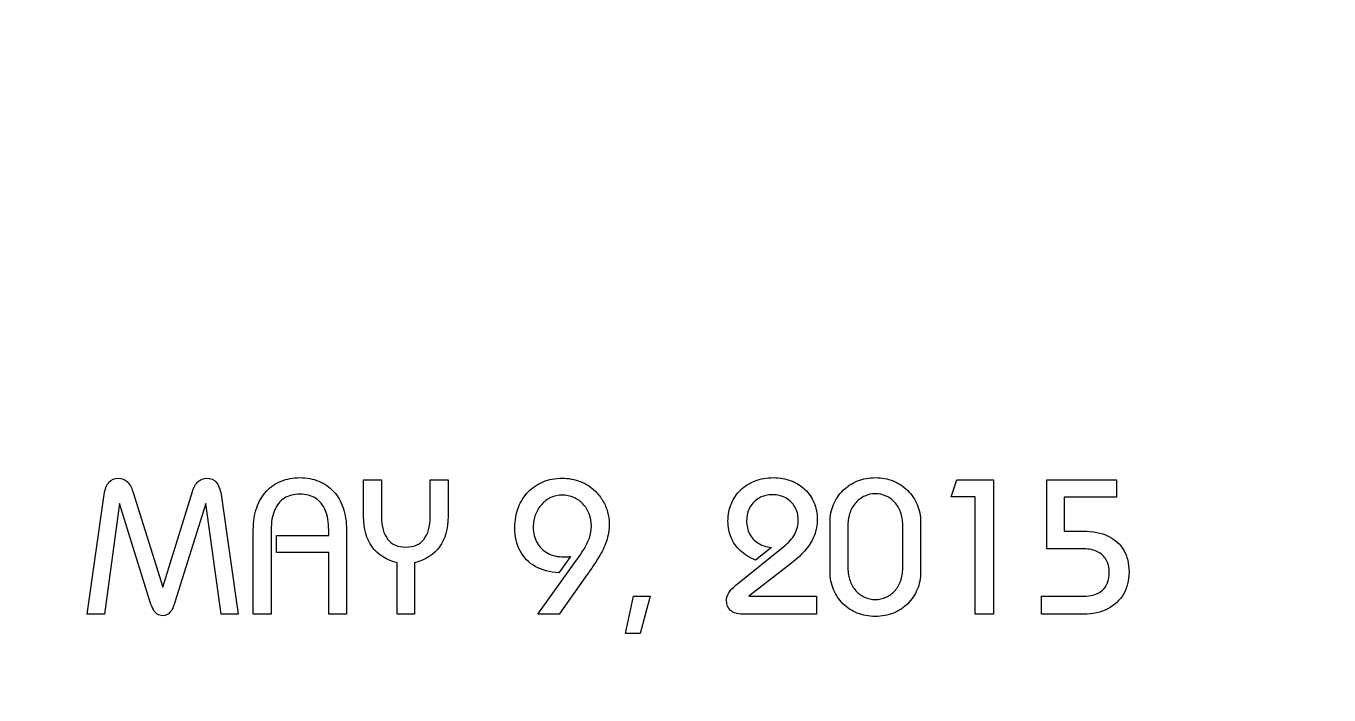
# Model space of a CAD drawing. Header units: millimetres. Extents: x -96 to 58, y -5 to 152.
# Drawn here: x -19.42 to 9.32, y 52 to 66.74 of the extents above; entities that cross this region are included whole.
import ezdxf

# ---------------------------------------------------------------- set-up
doc = ezdxf.new("R2010")
doc.units = ezdxf.units.MM
doc.header["$MEASUREMENT"] = 0
doc.layers.add('Capa 1', color=7, linetype='Continuous')

msp = doc.modelspace()

# ---------------------------------------------------------------- linework, layer by layer
at = {"layer": 'Capa 1', "color": 250, "lineweight": 9}
msp.add_open_spline([(-95.1806, 149.5), (-95.1806, 149.5), (57.2195, 149.5), (57.2195, 149.5), (57.2195, 149.5), (57.2195, 149.5), (57.2195, -2.9001), (57.2195, -2.9001), (57.2195, -2.9001), (57.2195, -2.9001), (-95.1806, -2.9001), (-95.1806, -2.9001), (-95.1806, -2.9001), (-95.1806, -2.9001), (-95.1806, 149.5), (-95.1806, 149.5)], degree=3, knots=[0, 0, 0, 0, 0.2, 0.2, 0.2, 0.2, 0.4, 0.4, 0.4, 0.4, 0.6, 0.6, 0.6, 0.6, 1, 1, 1, 1], dxfattribs=at)
at = {"layer": 'Capa 1', "color": 7}
msp.add_open_spline([(-18.9806, 128.6859), (11.6082, 128.6859), (36.4054, 103.8887), (36.4054, 73.2999), (36.4054, 73.2999), (36.4054, 42.7112), (11.6082, 17.9139), (-18.9806, 17.9139), (-18.9806, 17.9139), (-49.5694, 17.9139), (-74.3666, 42.7111), (-74.3666, 73.2999), (-74.3666, 73.2999), (-74.3666, 103.8888), (-49.5694, 128.6859), (-18.9806, 128.6859)], degree=3, knots=[0, 0, 0, 0, 0.2, 0.2, 0.2, 0.2, 0.4, 0.4, 0.4, 0.4, 0.6, 0.6, 0.6, 0.6, 1, 1, 1, 1], dxfattribs=at)
at = {"layer": 'Capa 1', "color": 250}
for points, knots in [([(-18.0745, 53.7788), (-18.0745, 53.7788), (-17.6935, 53.7788), (-17.6935, 53.7788), (-17.6935, 53.7788), (-17.6935, 53.7788), (-17.359, 56.2172), (-17.359, 56.2172), (-17.359, 56.2172), (-17.359, 56.2172), (-16.6817, 54.0455), (-16.6817, 54.0455), (-16.6817, 54.0455), (-16.6605, 53.9793), (-16.638, 53.9234), (-16.6133, 53.879), (-16.6133, 53.879), (-16.5886, 53.8345), (-16.5589, 53.8014), (-16.5258, 53.7788), (-16.5258, 53.7788), (-16.4926, 53.7562), (-16.4524, 53.7449), (-16.4065, 53.7449), (-16.4065, 53.7449), (-16.3438, 53.7449), (-16.2908, 53.7696), (-16.2471, 53.819), (-16.2471, 53.819), (-16.2041, 53.8684), (-16.1667, 53.9439), (-16.1356, 54.0455), (-16.1356, 54.0455), (-16.1356, 54.0455), (-15.4583, 56.2172), (-15.4583, 56.2172), (-15.4583, 56.2172), (-15.4583, 56.2172), (-15.1196, 53.7788), (-15.1196, 53.7788), (-15.1196, 53.7788), (-15.1196, 53.7788), (-14.7429, 53.7788), (-14.7429, 53.7788), (-14.7429, 53.7788), (-14.7429, 53.7788), (-15.1196, 56.4162), (-15.1196, 56.4162), (-15.1196, 56.4162), (-15.1366, 56.5347), (-15.1711, 56.6243), (-15.224, 56.685), (-15.224, 56.685), (-15.2763, 56.7457), (-15.3461, 56.776), (-15.4329, 56.776), (-15.4329, 56.776), (-15.507, 56.776), (-15.5712, 56.7506), (-15.6248, 56.7012), (-15.6248, 56.7012), (-15.6784, 56.6511), (-15.7208, 56.577), (-15.7504, 56.4796), (-15.7504, 56.4796), (-15.7504, 56.4796), (-16.4065, 54.3716), (-16.4065, 54.3716), (-16.4065, 54.3716), (-16.4065, 54.3716), (-17.0669, 56.4797), (-17.0669, 56.4797), (-17.0669, 56.4797), (-17.0966, 56.577), (-17.1389, 56.6511), (-17.1925, 56.7012), (-17.1925, 56.7012), (-17.2462, 56.7506), (-17.3104, 56.776), (-17.3844, 56.776), (-17.3844, 56.776), (-17.4712, 56.776), (-17.5411, 56.7456), (-17.5933, 56.685), (-17.5933, 56.685), (-17.6462, 56.6243), (-17.6808, 56.5347), (-17.6977, 56.4161), (-17.6977, 56.4161), (-17.6977, 56.4161), (-18.0745, 53.7788), (-18.0745, 53.7788)], [0, 0, 0, 0, 0.0416667, 0.0416667, 0.0416667, 0.0416667, 0.0833333, 0.0833333, 0.0833333, 0.0833333, 0.125, 0.125, 0.125, 0.125, 0.1666667, 0.1666667, 0.1666667, 0.1666667, 0.2083333, 0.2083333, 0.2083333, 0.2083333, 0.25, 0.25, 0.25, 0.25, 0.2916667, 0.2916667, 0.2916667, 0.2916667, 0.3333333, 0.3333333, 0.3333333, 0.3333333, 0.375, 0.375, 0.375, 0.375, 0.4166667, 0.4166667, 0.4166667, 0.4166667, 0.4583333, 0.4583333, 0.4583333, 0.4583333, 0.5, 0.5, 0.5, 0.5, 0.5416667, 0.5416667, 0.5416667, 0.5416667, 0.5833333, 0.5833333, 0.5833333, 0.5833333, 0.625, 0.625, 0.625, 0.625, 0.6666667, 0.6666667, 0.6666667, 0.6666667, 0.7083333, 0.7083333, 0.7083333, 0.7083333, 0.75, 0.75, 0.75, 0.75, 0.7916667, 0.7916667, 0.7916667, 0.7916667, 0.8333333, 0.8333333, 0.8333333, 0.8333333, 0.875, 0.875, 0.875, 0.875, 0.9166667, 0.9166667, 0.9166667, 0.9166667, 1, 1, 1, 1]), ([(-12.7447, 53.7788), (-12.7447, 53.7788), (-12.351, 53.7788), (-12.351, 53.7788), (-12.351, 53.7788), (-12.351, 53.7788), (-12.351, 55.6372), (-12.351, 55.6372), (-12.351, 55.6372), (-12.3517, 55.8186), (-12.3771, 55.9801), (-12.4265, 56.1226), (-12.4265, 56.1226), (-12.4766, 56.2653), (-12.5472, 56.3851), (-12.6382, 56.4846), (-12.6382, 56.4846), (-12.7299, 56.5835), (-12.8378, 56.6589), (-12.9634, 56.7104), (-12.9634, 56.7104), (-13.089, 56.7627), (-13.228, 56.7887), (-13.3797, 56.7887), (-13.3797, 56.7887), (-13.5314, 56.7887), (-13.6704, 56.7626), (-13.796, 56.7104), (-13.796, 56.7104), (-13.9216, 56.659), (-14.0295, 56.5834), (-14.1212, 56.4846), (-14.1212, 56.4846), (-14.2123, 56.3851), (-14.2828, 56.2652), (-14.3329, 56.1226), (-14.3329, 56.1226), (-14.3823, 55.9801), (-14.4077, 55.8185), (-14.4084, 55.6372), (-14.4084, 55.6372), (-14.4084, 55.6372), (-14.4084, 53.7788), (-14.4084, 53.7788), (-14.4084, 53.7788), (-14.4084, 53.7788), (-14.0147, 53.7788), (-14.0147, 53.7788), (-14.0147, 53.7788), (-14.0147, 53.7788), (-14.0147, 55.6289), (-14.0147, 55.6289), (-14.0147, 55.6289), (-14.014, 55.8037), (-13.9893, 55.9505), (-13.9392, 56.0683), (-13.9392, 56.0683), (-13.8898, 56.1869), (-13.8179, 56.275), (-13.7233, 56.335), (-13.7233, 56.335), (-13.6288, 56.395), (-13.5145, 56.4246), (-13.3797, 56.4246), (-13.3797, 56.4246), (-13.2449, 56.4246), (-13.1307, 56.395), (-13.0361, 56.335), (-13.0361, 56.335), (-12.9415, 56.2751), (-12.8696, 56.1868), (-12.8202, 56.0683), (-12.8202, 56.0683), (-12.7701, 55.9505), (-12.7447, 55.8037), (-12.7447, 55.6288), (-12.7447, 55.6288), (-12.7447, 55.6288), (-12.7447, 55.5102), (-12.7447, 55.5102), (-12.7447, 55.5102), (-12.7447, 55.5102), (-13.8962, 55.5102), (-13.8962, 55.5102), (-13.8962, 55.5102), (-13.8962, 55.5102), (-13.8962, 55.1377), (-13.8962, 55.1377), (-13.8962, 55.1377), (-13.8962, 55.1377), (-12.7447, 55.1377), (-12.7447, 55.1377), (-12.7447, 55.1377), (-12.7447, 55.1377), (-12.7447, 53.7788), (-12.7447, 53.7788)], [0, 0, 0, 0, 0.04, 0.04, 0.04, 0.04, 0.08, 0.08, 0.08, 0.08, 0.12, 0.12, 0.12, 0.12, 0.16, 0.16, 0.16, 0.16, 0.2, 0.2, 0.2, 0.2, 0.24, 0.24, 0.24, 0.24, 0.28, 0.28, 0.28, 0.28, 0.32, 0.32, 0.32, 0.32, 0.36, 0.36, 0.36, 0.36, 0.4, 0.4, 0.4, 0.4, 0.44, 0.44, 0.44, 0.44, 0.48, 0.48, 0.48, 0.48, 0.52, 0.52, 0.52, 0.52, 0.56, 0.56, 0.56, 0.56, 0.6, 0.6, 0.6, 0.6, 0.64, 0.64, 0.64, 0.64, 0.68, 0.68, 0.68, 0.68, 0.72, 0.72, 0.72, 0.72, 0.76, 0.76, 0.76, 0.76, 0.8, 0.8, 0.8, 0.8, 0.84, 0.84, 0.84, 0.84, 0.88, 0.88, 0.88, 0.88, 0.92, 0.92, 0.92, 0.92, 1, 1, 1, 1]), ([(-11.2376, 53.7788), (-11.2376, 53.7788), (-10.8481, 53.7788), (-10.8481, 53.7788), (-10.8481, 53.7788), (-10.8481, 53.7788), (-10.8481, 54.9133), (-10.8481, 54.9133), (-10.8481, 54.9133), (-10.6046, 54.9747), (-10.4206, 55.0911), (-10.2971, 55.2619), (-10.2971, 55.2619), (-10.1736, 55.4319), (-10.1115, 55.6563), (-10.1115, 55.9335), (-10.1115, 55.9335), (-10.1115, 55.9335), (-10.1115, 56.7379), (-10.1115, 56.7379), (-10.1115, 56.7379), (-10.1115, 56.7379), (-10.5052, 56.7379), (-10.5052, 56.7379), (-10.5052, 56.7379), (-10.5052, 56.7379), (-10.5052, 55.9294), (-10.5052, 55.9294), (-10.5052, 55.9294), (-10.506, 55.7086), (-10.5532, 55.5413), (-10.6457, 55.4277), (-10.6457, 55.4277), (-10.7381, 55.3142), (-10.8707, 55.2569), (-11.0429, 55.2562), (-11.0429, 55.2562), (-11.215, 55.2569), (-11.3477, 55.3141), (-11.4401, 55.4277), (-11.4401, 55.4277), (-11.5325, 55.5414), (-11.5798, 55.7085), (-11.5805, 55.9293), (-11.5805, 55.9293), (-11.5805, 55.9293), (-11.5805, 56.7379), (-11.5805, 56.7379), (-11.5805, 56.7379), (-11.5805, 56.7379), (-11.9742, 56.7379), (-11.9742, 56.7379), (-11.9742, 56.7379), (-11.9742, 56.7379), (-11.9742, 55.9336), (-11.9742, 55.9336), (-11.9742, 55.9336), (-11.9742, 55.6564), (-11.9121, 55.4319), (-11.7886, 55.2619), (-11.7886, 55.2619), (-11.6652, 55.0911), (-11.481, 54.9747), (-11.2376, 54.9133), (-11.2376, 54.9133), (-11.2376, 54.9133), (-11.2376, 53.7788), (-11.2376, 53.7788)], [0, 0, 0, 0, 0.0555556, 0.0555556, 0.0555556, 0.0555556, 0.1111111, 0.1111111, 0.1111111, 0.1111111, 0.1666667, 0.1666667, 0.1666667, 0.1666667, 0.2222222, 0.2222222, 0.2222222, 0.2222222, 0.2777778, 0.2777778, 0.2777778, 0.2777778, 0.3333333, 0.3333333, 0.3333333, 0.3333333, 0.3888889, 0.3888889, 0.3888889, 0.3888889, 0.4444444, 0.4444444, 0.4444444, 0.4444444, 0.5, 0.5, 0.5, 0.5, 0.5555556, 0.5555556, 0.5555556, 0.5555556, 0.6111111, 0.6111111, 0.6111111, 0.6111111, 0.6666667, 0.6666667, 0.6666667, 0.6666667, 0.7222222, 0.7222222, 0.7222222, 0.7222222, 0.7777778, 0.7777778, 0.7777778, 0.7777778, 0.8333333, 0.8333333, 0.8333333, 0.8333333, 0.8888889, 0.8888889, 0.8888889, 0.8888889, 1, 1, 1, 1]), ([(-7.2964, 54.9387), (-7.2964, 54.9387), (-8.1304, 53.7788), (-8.1304, 53.7788), (-8.1304, 53.7788), (-8.1304, 53.7788), (-7.6605, 53.7788), (-7.6605, 53.7788), (-7.6605, 53.7788), (-7.6605, 53.7788), (-7.0424, 54.651), (-7.0424, 54.651), (-7.0424, 54.651), (-6.9472, 54.7808), (-6.8632, 54.9056), (-6.7898, 55.0248), (-6.7898, 55.0248), (-6.7172, 55.1433), (-6.66, 55.264), (-6.6191, 55.3846), (-6.6191, 55.3846), (-6.5775, 55.506), (-6.5563, 55.6358), (-6.5556, 55.7727), (-6.5556, 55.7727), (-6.5556, 55.861), (-6.5676, 55.947), (-6.5916, 56.0316), (-6.5916, 56.0316), (-6.6149, 56.1163), (-6.6494, 56.1974), (-6.6946, 56.2743), (-6.6946, 56.2743), (-6.7397, 56.352), (-6.7955, 56.4232), (-6.8604, 56.4881), (-6.8604, 56.4881), (-6.9577, 56.5835), (-7.0678, 56.6553), (-7.1906, 56.7033), (-7.1906, 56.7033), (-7.3133, 56.752), (-7.4488, 56.776), (-7.597, 56.776), (-7.597, 56.776), (-7.748, 56.7754), (-7.887, 56.7492), (-8.0133, 56.6962), (-8.0133, 56.6962), (-8.1395, 56.6441), (-8.2496, 56.57), (-8.3427, 56.4733), (-8.3427, 56.4733), (-8.4366, 56.3767), (-8.5085, 56.2623), (-8.5601, 56.1297), (-8.5601, 56.1297), (-8.6116, 55.9971), (-8.6377, 55.8496), (-8.6384, 55.688), (-8.6384, 55.688), (-8.6377, 55.4913), (-8.5982, 55.319), (-8.5205, 55.173), (-8.5205, 55.173), (-8.4429, 55.0276), (-8.3315, 54.9126), (-8.1861, 54.8301), (-8.1861, 54.8301), (-8.0415, 54.7468), (-7.8672, 54.7017), (-7.6647, 54.6932), (-7.6647, 54.6932), (-7.6647, 54.6932), (-7.4065, 55.0488), (-7.4065, 55.0488), (-7.4065, 55.0488), (-7.4361, 55.0468), (-7.4636, 55.0446), (-7.4883, 55.0431), (-7.4883, 55.0431), (-7.5137, 55.041), (-7.5356, 55.0403), (-7.5546, 55.0403), (-7.5546, 55.0403), (-7.6922, 55.041), (-7.8115, 55.0693), (-7.9131, 55.1236), (-7.9131, 55.1236), (-8.0139, 55.1786), (-8.0923, 55.2555), (-8.1473, 55.3536), (-8.1473, 55.3536), (-8.203, 55.4518), (-8.2313, 55.566), (-8.232, 55.6965), (-8.232, 55.6965), (-8.2313, 55.7968), (-8.215, 55.8891), (-8.1819, 55.9752), (-8.1819, 55.9752), (-8.1494, 56.0606), (-8.1043, 56.1353), (-8.0457, 56.1995), (-8.0457, 56.1995), (-7.9871, 56.2631), (-7.9201, 56.3131), (-7.8425, 56.3491), (-7.8425, 56.3491), (-7.7656, 56.3851), (-7.6823, 56.4027), (-7.5927, 56.4034), (-7.5927, 56.4034), (-7.501, 56.4028), (-7.4164, 56.3858), (-7.3387, 56.3519), (-7.3387, 56.3519), (-7.2604, 56.3182), (-7.1927, 56.2701), (-7.1341, 56.208), (-7.1341, 56.208), (-7.0763, 56.1467), (-7.0311, 56.074), (-6.9987, 55.9907), (-6.9987, 55.9907), (-6.9662, 55.9075), (-6.95, 55.8164), (-6.9493, 55.7177), (-6.9493, 55.7177), (-6.95, 55.6267), (-6.9648, 55.5399), (-6.9937, 55.4566), (-6.9937, 55.4566), (-7.0234, 55.3734), (-7.0643, 55.2894), (-7.1158, 55.2054), (-7.1158, 55.2054), (-7.168, 55.1216), (-7.228, 55.0326), (-7.2964, 54.9387)], [0, 0, 0, 0, 0.0277778, 0.0277778, 0.0277778, 0.0277778, 0.0555556, 0.0555556, 0.0555556, 0.0555556, 0.0833333, 0.0833333, 0.0833333, 0.0833333, 0.1111111, 0.1111111, 0.1111111, 0.1111111, 0.1388889, 0.1388889, 0.1388889, 0.1388889, 0.1666667, 0.1666667, 0.1666667, 0.1666667, 0.1944444, 0.1944444, 0.1944444, 0.1944444, 0.2222222, 0.2222222, 0.2222222, 0.2222222, 0.25, 0.25, 0.25, 0.25, 0.2777778, 0.2777778, 0.2777778, 0.2777778, 0.3055556, 0.3055556, 0.3055556, 0.3055556, 0.3333333, 0.3333333, 0.3333333, 0.3333333, 0.3611111, 0.3611111, 0.3611111, 0.3611111, 0.3888889, 0.3888889, 0.3888889, 0.3888889, 0.4166667, 0.4166667, 0.4166667, 0.4166667, 0.4444444, 0.4444444, 0.4444444, 0.4444444, 0.4722222, 0.4722222, 0.4722222, 0.4722222, 0.5, 0.5, 0.5, 0.5, 0.5277778, 0.5277778, 0.5277778, 0.5277778, 0.5555556, 0.5555556, 0.5555556, 0.5555556, 0.5833333, 0.5833333, 0.5833333, 0.5833333, 0.6111111, 0.6111111, 0.6111111, 0.6111111, 0.6388889, 0.6388889, 0.6388889, 0.6388889, 0.6666667, 0.6666667, 0.6666667, 0.6666667, 0.6944444, 0.6944444, 0.6944444, 0.6944444, 0.7222222, 0.7222222, 0.7222222, 0.7222222, 0.75, 0.75, 0.75, 0.75, 0.7777778, 0.7777778, 0.7777778, 0.7777778, 0.8055556, 0.8055556, 0.8055556, 0.8055556, 0.8333333, 0.8333333, 0.8333333, 0.8333333, 0.8611111, 0.8611111, 0.8611111, 0.8611111, 0.8888889, 0.8888889, 0.8888889, 0.8888889, 0.9166667, 0.9166667, 0.9166667, 0.9166667, 0.9444444, 0.9444444, 0.9444444, 0.9444444, 1, 1, 1, 1]), ([(-3.4737, 54.1725), (-3.4737, 54.1725), (-2.5339, 54.905), (-2.5339, 54.905), (-2.5339, 54.905), (-2.4069, 55.0029), (-2.3018, 55.1024), (-2.2171, 55.2033), (-2.2171, 55.2033), (-2.1331, 55.3035), (-2.0703, 55.4086), (-2.0287, 55.518), (-2.0287, 55.518), (-1.9871, 55.6281), (-1.9666, 55.7452), (-1.9666, 55.8701), (-1.9666, 55.8701), (-1.9673, 56.0034), (-1.9906, 56.1255), (-2.0379, 56.2369), (-2.0379, 56.2369), (-2.0844, 56.3484), (-2.1508, 56.4458), (-2.2368, 56.5276), (-2.2368, 56.5276), (-2.3229, 56.6103), (-2.4252, 56.6744), (-2.5438, 56.7195), (-2.5438, 56.7195), (-2.6616, 56.7647), (-2.7928, 56.788), (-2.936, 56.7887), (-2.936, 56.7887), (-3.0828, 56.7881), (-3.2169, 56.764), (-3.3389, 56.7167), (-3.3389, 56.7167), (-3.4603, 56.6695), (-3.5654, 56.6024), (-3.6543, 56.517), (-3.6543, 56.517), (-3.7439, 56.4311), (-3.8123, 56.3301), (-3.861, 56.2137), (-3.861, 56.2137), (-3.9097, 56.0973), (-3.9344, 55.9702), (-3.9351, 55.832), (-3.9351, 55.832), (-3.9351, 55.6993), (-3.9111, 55.5772), (-3.8645, 55.4658), (-3.8645, 55.4658), (-3.818, 55.355), (-3.7488, 55.2576), (-3.6585, 55.1737), (-3.6585, 55.1737), (-3.5682, 55.089), (-3.4567, 55.0213), (-3.3255, 54.9684), (-3.3255, 54.9684), (-3.3255, 54.9684), (-2.9741, 55.2479), (-2.9741, 55.2479), (-2.9741, 55.2479), (-3.0899, 55.2613), (-3.1893, 55.2929), (-3.2712, 55.3444), (-3.2712, 55.3444), (-3.3529, 55.3952), (-3.4158, 55.4629), (-3.4589, 55.5469), (-3.4589, 55.5469), (-3.5026, 55.631), (-3.5245, 55.7289), (-3.5245, 55.8404), (-3.5245, 55.8404), (-3.5238, 55.9512), (-3.4984, 56.05), (-3.4497, 56.1353), (-3.4497, 56.1353), (-3.401, 56.2215), (-3.3333, 56.2884), (-3.2479, 56.3371), (-3.2479, 56.3371), (-3.1624, 56.3865), (-3.0637, 56.4112), (-2.953, 56.4119), (-2.953, 56.4119), (-2.8436, 56.4112), (-2.7462, 56.3872), (-2.6609, 56.3399), (-2.6609, 56.3399), (-2.5762, 56.2928), (-2.5092, 56.2278), (-2.4605, 56.1452), (-2.4605, 56.1452), (-2.4111, 56.0635), (-2.3864, 55.9681), (-2.3857, 55.8616), (-2.3857, 55.8616), (-2.385, 55.746), (-2.4111, 55.64), (-2.4633, 55.5434), (-2.4633, 55.5434), (-2.5155, 55.4467), (-2.5953, 55.355), (-2.7032, 55.2689), (-2.7032, 55.2689), (-2.7032, 55.2689), (-3.7615, 54.4181), (-3.7615, 54.4181), (-3.7615, 54.4181), (-3.8293, 54.3624), (-3.8808, 54.3066), (-3.9161, 54.2494), (-3.9161, 54.2494), (-3.9513, 54.1924), (-3.969, 54.1372), (-3.969, 54.0836), (-3.969, 54.0836), (-3.9683, 53.9876), (-3.9379, 53.9129), (-3.8765, 53.8599), (-3.8765, 53.8599), (-3.8159, 53.8063), (-3.7284, 53.7795), (-3.6134, 53.7788), (-3.6134, 53.7788), (-3.6134, 53.7788), (-1.9793, 53.7788), (-1.9793, 53.7788), (-1.9793, 53.7788), (-1.9793, 53.7788), (-1.9793, 54.1725), (-1.9793, 54.1725), (-1.9793, 54.1725), (-1.9793, 54.1725), (-3.4737, 54.1725), (-3.4737, 54.1725)], [0, 0, 0, 0, 0.0277778, 0.0277778, 0.0277778, 0.0277778, 0.0555556, 0.0555556, 0.0555556, 0.0555556, 0.0833333, 0.0833333, 0.0833333, 0.0833333, 0.1111111, 0.1111111, 0.1111111, 0.1111111, 0.1388889, 0.1388889, 0.1388889, 0.1388889, 0.1666667, 0.1666667, 0.1666667, 0.1666667, 0.1944444, 0.1944444, 0.1944444, 0.1944444, 0.2222222, 0.2222222, 0.2222222, 0.2222222, 0.25, 0.25, 0.25, 0.25, 0.2777778, 0.2777778, 0.2777778, 0.2777778, 0.3055556, 0.3055556, 0.3055556, 0.3055556, 0.3333333, 0.3333333, 0.3333333, 0.3333333, 0.3611111, 0.3611111, 0.3611111, 0.3611111, 0.3888889, 0.3888889, 0.3888889, 0.3888889, 0.4166667, 0.4166667, 0.4166667, 0.4166667, 0.4444444, 0.4444444, 0.4444444, 0.4444444, 0.4722222, 0.4722222, 0.4722222, 0.4722222, 0.5, 0.5, 0.5, 0.5, 0.5277778, 0.5277778, 0.5277778, 0.5277778, 0.5555556, 0.5555556, 0.5555556, 0.5555556, 0.5833333, 0.5833333, 0.5833333, 0.5833333, 0.6111111, 0.6111111, 0.6111111, 0.6111111, 0.6388889, 0.6388889, 0.6388889, 0.6388889, 0.6666667, 0.6666667, 0.6666667, 0.6666667, 0.6944444, 0.6944444, 0.6944444, 0.6944444, 0.7222222, 0.7222222, 0.7222222, 0.7222222, 0.75, 0.75, 0.75, 0.75, 0.7777778, 0.7777778, 0.7777778, 0.7777778, 0.8055556, 0.8055556, 0.8055556, 0.8055556, 0.8333333, 0.8333333, 0.8333333, 0.8333333, 0.8611111, 0.8611111, 0.8611111, 0.8611111, 0.8888889, 0.8888889, 0.8888889, 0.8888889, 0.9166667, 0.9166667, 0.9166667, 0.9166667, 0.9444444, 0.9444444, 0.9444444, 0.9444444, 1, 1, 1, 1]), ([(-1.683, 55.8067), (-1.683, 55.8067), (-1.683, 54.7102), (-1.683, 54.7102), (-1.683, 54.7102), (-1.6823, 54.5697), (-1.6569, 54.4399), (-1.6075, 54.3207), (-1.6075, 54.3207), (-1.5581, 54.2022), (-1.489, 54.0984), (-1.3994, 54.0095), (-1.3994, 54.0095), (-1.3098, 53.9206), (-1.2039, 53.8522), (-1.0826, 53.8028), (-1.0826, 53.8028), (-0.9612, 53.7534), (-0.8286, 53.7287), (-0.6839, 53.728), (-0.6839, 53.728), (-0.5399, 53.7287), (-0.4081, 53.7534), (-0.2867, 53.8021), (-0.2867, 53.8021), (-0.1654, 53.8509), (-0.0602, 53.9199), (0.0301, 54.0081), (0.0301, 54.0081), (0.1198, 54.0963), (0.1895, 54.2), (0.2396, 54.3193), (0.2396, 54.3193), (0.289, 54.4386), (0.3144, 54.5683), (0.3151, 54.7101), (0.3151, 54.7101), (0.3151, 54.7101), (0.3151, 55.8067), (0.3151, 55.8067), (0.3151, 55.8067), (0.3144, 55.9492), (0.2883, 56.0803), (0.2375, 56.1995), (0.2375, 56.1995), (0.1867, 56.3188), (0.1162, 56.4225), (0.0251, 56.5107), (0.0251, 56.5107), (-0.0659, 56.5982), (-0.171, 56.6666), (-0.2924, 56.7153), (-0.2924, 56.7153), (-0.4129, 56.7633), (-0.5435, 56.788), (-0.6839, 56.7887), (-0.6839, 56.7887), (-0.8242, 56.7881), (-0.9549, 56.7633), (-1.0755, 56.7153), (-1.0755, 56.7153), (-1.1962, 56.6666), (-1.302, 56.5982), (-1.393, 56.5107), (-1.393, 56.5107), (-1.484, 56.4225), (-1.5546, 56.3188), (-1.6054, 56.1995), (-1.6054, 56.1995), (-1.6562, 56.0803), (-1.6823, 55.9491), (-1.683, 55.8067)], [0, 0, 0, 0, 0.0526316, 0.0526316, 0.0526316, 0.0526316, 0.1052632, 0.1052632, 0.1052632, 0.1052632, 0.1578947, 0.1578947, 0.1578947, 0.1578947, 0.2105263, 0.2105263, 0.2105263, 0.2105263, 0.2631579, 0.2631579, 0.2631579, 0.2631579, 0.3157895, 0.3157895, 0.3157895, 0.3157895, 0.3684211, 0.3684211, 0.3684211, 0.3684211, 0.4210526, 0.4210526, 0.4210526, 0.4210526, 0.4736842, 0.4736842, 0.4736842, 0.4736842, 0.5263158, 0.5263158, 0.5263158, 0.5263158, 0.5789474, 0.5789474, 0.5789474, 0.5789474, 0.6315789, 0.6315789, 0.6315789, 0.6315789, 0.6842105, 0.6842105, 0.6842105, 0.6842105, 0.7368421, 0.7368421, 0.7368421, 0.7368421, 0.7894737, 0.7894737, 0.7894737, 0.7894737, 0.8421053, 0.8421053, 0.8421053, 0.8421053, 0.8947368, 0.8947368, 0.8947368, 0.8947368, 1, 1, 1, 1]), ([(1.5216, 53.7788), (1.5216, 53.7788), (1.9239, 53.7788), (1.9239, 53.7788), (1.9239, 53.7788), (1.9239, 53.7788), (1.9239, 56.7379), (1.9239, 56.7379), (1.9239, 56.7379), (1.9239, 56.7379), (1.1152, 56.7379), (1.1152, 56.7379), (1.1152, 56.7379), (1.1152, 56.7379), (0.9882, 56.3654), (0.9882, 56.3654), (0.9882, 56.3654), (0.9882, 56.3654), (1.5216, 56.3654), (1.5216, 56.3654), (1.5216, 56.3654), (1.5216, 56.3654), (1.5216, 53.7788), (1.5216, 53.7788)], [0, 0, 0, 0, 0.1428571, 0.1428571, 0.1428571, 0.1428571, 0.2857143, 0.2857143, 0.2857143, 0.2857143, 0.4285714, 0.4285714, 0.4285714, 0.4285714, 0.5714286, 0.5714286, 0.5714286, 0.5714286, 0.7142857, 0.7142857, 0.7142857, 0.7142857, 1, 1, 1, 1]), ([(3.4817, 55.6076), (3.4817, 55.6076), (3.4817, 56.3569), (3.4817, 56.3569), (3.4817, 56.3569), (3.4817, 56.3569), (4.6374, 56.3569), (4.6374, 56.3569), (4.6374, 56.3569), (4.6374, 56.3569), (4.6374, 56.7379), (4.6374, 56.7379), (4.6374, 56.7379), (4.6374, 56.7379), (3.1007, 56.7379), (3.1007, 56.7379), (3.1007, 56.7379), (3.1007, 56.7379), (3.1007, 55.2181), (3.1007, 55.2181), (3.1007, 55.2181), (3.1007, 55.2181), (3.9177, 55.2181), (3.9177, 55.2181), (3.9177, 55.2181), (4.0355, 55.2174), (4.1356, 55.1963), (4.2189, 55.1546), (4.2189, 55.1546), (4.3021, 55.113), (4.3656, 55.053), (4.4094, 54.9754), (4.4094, 54.9754), (4.4538, 54.8978), (4.4764, 54.8054), (4.4764, 54.6974), (4.4764, 54.6974), (4.4758, 54.5275), (4.4263, 54.3976), (4.3275, 54.308), (4.3275, 54.308), (4.2281, 54.2185), (4.0834, 54.1732), (3.8922, 54.1725), (3.8922, 54.1725), (3.8922, 54.1725), (2.9821, 54.1725), (2.9821, 54.1725), (2.9821, 54.1725), (2.9821, 54.1725), (2.9821, 53.7788), (2.9821, 53.7788), (2.9821, 53.7788), (2.9821, 53.7788), (3.9092, 53.7788), (3.9092, 53.7788), (3.9092, 53.7788), (4.116, 53.7802), (4.2944, 53.819), (4.444, 53.8959), (4.444, 53.8959), (4.5935, 53.9728), (4.7085, 54.0808), (4.7897, 54.2191), (4.7897, 54.2191), (4.8708, 54.3575), (4.9117, 54.5196), (4.9124, 54.7059), (4.9124, 54.7059), (4.9117, 54.8944), (4.8729, 55.0558), (4.7953, 55.1899), (4.7953, 55.1899), (4.7171, 55.3241), (4.6034, 55.427), (4.4531, 55.4989), (4.4531, 55.4989), (4.3021, 55.5709), (4.1187, 55.6069), (3.9007, 55.6076), (3.9007, 55.6076), (3.9007, 55.6076), (3.4817, 55.6076), (3.4817, 55.6076)], [0, 0, 0, 0, 0.0454545, 0.0454545, 0.0454545, 0.0454545, 0.0909091, 0.0909091, 0.0909091, 0.0909091, 0.1363636, 0.1363636, 0.1363636, 0.1363636, 0.1818182, 0.1818182, 0.1818182, 0.1818182, 0.2272727, 0.2272727, 0.2272727, 0.2272727, 0.2727273, 0.2727273, 0.2727273, 0.2727273, 0.3181818, 0.3181818, 0.3181818, 0.3181818, 0.3636364, 0.3636364, 0.3636364, 0.3636364, 0.4090909, 0.4090909, 0.4090909, 0.4090909, 0.4545455, 0.4545455, 0.4545455, 0.4545455, 0.5, 0.5, 0.5, 0.5, 0.5454545, 0.5454545, 0.5454545, 0.5454545, 0.5909091, 0.5909091, 0.5909091, 0.5909091, 0.6363636, 0.6363636, 0.6363636, 0.6363636, 0.6818182, 0.6818182, 0.6818182, 0.6818182, 0.7272727, 0.7272727, 0.7272727, 0.7272727, 0.7727273, 0.7727273, 0.7727273, 0.7727273, 0.8181818, 0.8181818, 0.8181818, 0.8181818, 0.8636364, 0.8636364, 0.8636364, 0.8636364, 0.9090909, 0.9090909, 0.9090909, 0.9090909, 1, 1, 1, 1]), ([(-0.0786, 54.7948), (-0.0793, 54.6919), (-0.0948, 54.5979), (-0.1251, 54.5133), (-0.1251, 54.5133), (-0.1562, 54.4286), (-0.1992, 54.3552), (-0.2543, 54.2939), (-0.2543, 54.2939), (-0.3093, 54.2326), (-0.3735, 54.1845), (-0.4462, 54.1513), (-0.4462, 54.1513), (-0.5194, 54.1176), (-0.5986, 54.1012), (-0.6839, 54.1005), (-0.6839, 54.1005), (-0.7692, 54.1012), (-0.8483, 54.1182), (-0.9217, 54.152), (-0.9217, 54.152), (-0.9944, 54.1859), (-1.0586, 54.2332), (-1.1136, 54.2953), (-1.1136, 54.2953), (-1.1687, 54.3575), (-1.2117, 54.43), (-1.242, 54.5147), (-1.242, 54.5147), (-1.2731, 54.5995), (-1.2886, 54.6925), (-1.2893, 54.7948), (-1.2893, 54.7948), (-1.2893, 54.7948), (-1.2893, 55.7432), (-1.2893, 55.7432), (-1.2893, 55.7432), (-1.2886, 55.8455), (-1.2724, 55.9385), (-1.2413, 56.0224), (-1.2413, 56.0224), (-1.2096, 56.1064), (-1.1658, 56.1791), (-1.1108, 56.2405), (-1.1108, 56.2405), (-1.0551, 56.3019), (-0.9909, 56.3491), (-0.9175, 56.3823), (-0.9175, 56.3823), (-0.8447, 56.4162), (-0.7672, 56.4331), (-0.6839, 56.4331), (-0.6839, 56.4331), (-0.6, 56.4331), (-0.521, 56.4161), (-0.4483, 56.383), (-0.4483, 56.383), (-0.3748, 56.3499), (-0.3114, 56.3033), (-0.2557, 56.2419), (-0.2557, 56.2419), (-0.2005, 56.1812), (-0.1569, 56.1085), (-0.1259, 56.0239), (-0.1259, 56.0239), (-0.0948, 55.9399), (-0.0793, 55.8461), (-0.0786, 55.7431), (-0.0786, 55.7431), (-0.0786, 55.7431), (-0.0786, 54.7948), (-0.0786, 54.7948)], [0, 0, 0, 0, 0.0526316, 0.0526316, 0.0526316, 0.0526316, 0.1052632, 0.1052632, 0.1052632, 0.1052632, 0.1578947, 0.1578947, 0.1578947, 0.1578947, 0.2105263, 0.2105263, 0.2105263, 0.2105263, 0.2631579, 0.2631579, 0.2631579, 0.2631579, 0.3157895, 0.3157895, 0.3157895, 0.3157895, 0.3684211, 0.3684211, 0.3684211, 0.3684211, 0.4210526, 0.4210526, 0.4210526, 0.4210526, 0.4736842, 0.4736842, 0.4736842, 0.4736842, 0.5263158, 0.5263158, 0.5263158, 0.5263158, 0.5789474, 0.5789474, 0.5789474, 0.5789474, 0.6315789, 0.6315789, 0.6315789, 0.6315789, 0.6842105, 0.6842105, 0.6842105, 0.6842105, 0.7368421, 0.7368421, 0.7368421, 0.7368421, 0.7894737, 0.7894737, 0.7894737, 0.7894737, 0.8421053, 0.8421053, 0.8421053, 0.8421053, 0.8947368, 0.8947368, 0.8947368, 0.8947368, 1, 1, 1, 1]), ([(-6.2, 53.3556), (-6.2, 53.3556), (-5.874, 53.3556), (-5.874, 53.3556), (-5.874, 53.3556), (-5.874, 53.3556), (-5.6539, 54.1767), (-5.6539, 54.1767), (-5.6539, 54.1767), (-5.6539, 54.1767), (-6.0222, 54.1767), (-6.0222, 54.1767), (-6.0222, 54.1767), (-6.0222, 54.1767), (-6.2, 53.3556), (-6.2, 53.3556)], [0, 0, 0, 0, 0.2, 0.2, 0.2, 0.2, 0.4, 0.4, 0.4, 0.4, 0.6, 0.6, 0.6, 0.6, 1, 1, 1, 1])]:
    msp.add_open_spline(points, degree=3, knots=knots, dxfattribs=at)

doc.saveas('drawing.dxf')
